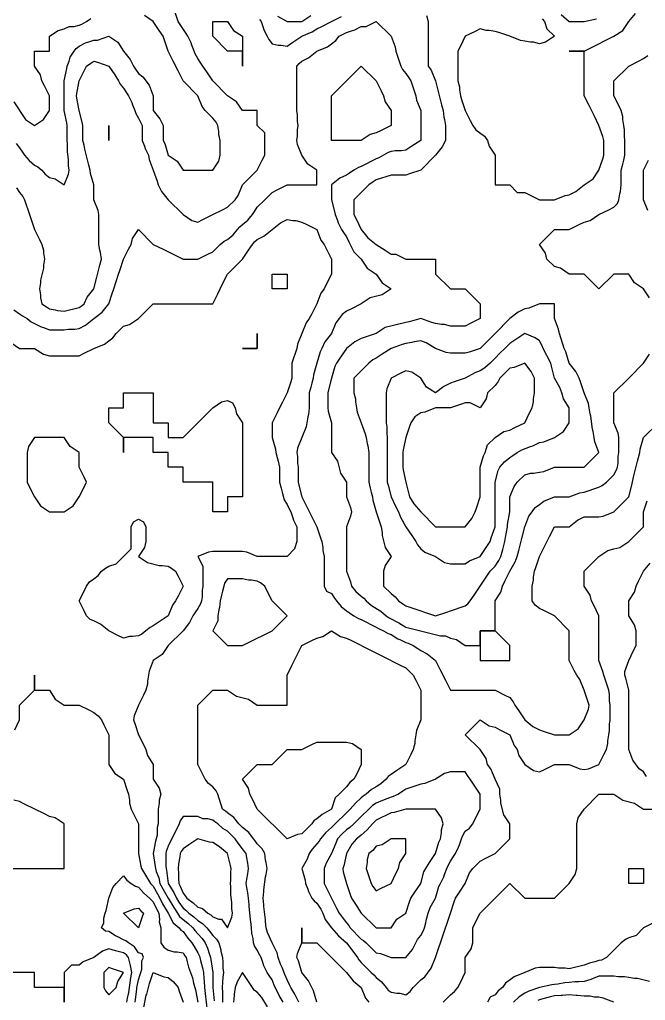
# Model space of a CAD drawing. Header units: inches. Extents: x 794995 to 811195, y 2485918 to 2508058.
# Drawn here: x 802675 to 803939, y 2502782 to 2504762 of the extents above; entities that cross this region are included whole.
import ezdxf

# ---------------------------------------------------------------- set-up
doc = ezdxf.new("R2010")
doc.units = ezdxf.units.IN
doc.header["$MEASUREMENT"] = 0
doc.layers.add('contour', color=7, linetype='Continuous')

msp = doc.modelspace()

# ---------------------------------------------------------------- linework, layer by layer
at = {"layer": 'contour'}
for points in [[(802669.2, 2504422.4), (802675.2, 2504413.4), (802681.8, 2504405), (802685.2, 2504398.4), (802695.2, 2504368.4), (802697.7, 2504360.9), (802705.2, 2504338.4), (802715.2, 2504318.4), (802720.2, 2504308.4), (802723.2, 2504296.4), (802723.2, 2504290.4), (802725.2, 2504278.4), (802723.2, 2504266.4), (802723.2, 2504260.4), (802717.2, 2504236.4), (802717.2, 2504230.4), (802715.2, 2504218.4), (802717.2, 2504206.4), (802717.2, 2504200.4), (802720.2, 2504188.4), (802729.2, 2504182.4), (802735.2, 2504178.4), (802747.2, 2504176.4), (802751.8, 2504175), (802765.2, 2504173.4), (802795.2, 2504180.9), (802799.8, 2504183.7), (802805.2, 2504188.4), (802811.8, 2504201.7), (802825.2, 2504218.4), (802831.2, 2504242.4), (802835.2, 2504258.4), (802837.2, 2504266.4), (802840.2, 2504278.4), (802838.5, 2504291.7), (802837.2, 2504296.4), (802835.2, 2504308.4), (802835.2, 2504368.4), (802833.7, 2504376.9), (802825.2, 2504398.4), (802825.2, 2504428.4), (802818.5, 2504451.7), (802817.7, 2504458.4), (802815.2, 2504468.4), (802813.2, 2504476.4), (802807.2, 2504500.4), (802805.2, 2504508.4), (802802.7, 2504518.4), (802802.7, 2504548.4), (802801.8, 2504555), (802795.2, 2504578.4), (802790.5, 2504603.7), (802790.2, 2504608.4), (802790.5, 2504613), (802795.2, 2504638.4), (802805.2, 2504658.4), (802810.2, 2504668.4), (802819.2, 2504674.4), (802825.2, 2504678.4), (802832.7, 2504675.9), (802855.2, 2504668.4), (802867.2, 2504650.4), (802875.2, 2504638.4), (802878.5, 2504631.7), (802885.2, 2504623.4), (802891.2, 2504614.4), (802895.2, 2504608.4), (802901.8, 2504595), (802903.2, 2504590.4), (802907.7, 2504578.4), (802909.7, 2504572.9), (802915.2, 2504563.4), (802920.2, 2504553.4), (802922.7, 2504548.4), (802922.7, 2504518.4), (802927.2, 2504506.4), (802928.5, 2504501.7), (802935.2, 2504488.4), (802936.6, 2504479.8), (802945.2, 2504458.4), (802952.7, 2504435.9), (802955.2, 2504428.4), (802961.8, 2504415), (802975.2, 2504398.4), (803005.2, 2504368.4), (803023.2, 2504356.4), (803035.2, 2504353.4), (803045.2, 2504358.4), (803065.2, 2504368.4), (803085.2, 2504378.4), (803095.2, 2504383.4), (803110.2, 2504398.4), (803116.6, 2504406.9), (803125.2, 2504428.4), (803155.2, 2504458.4), (803165.2, 2504478.4), (803170.2, 2504488.4), (803170.2, 2504533.4), (803155.2, 2504548.4), (803155.2, 2504578.4), (803125.2, 2504578.4), (803113.2, 2504596.4), (803095.2, 2504608.4), (803065.2, 2504638.4), (803053.2, 2504656.4), (803045.2, 2504668.4), (803041.2, 2504674.4), (803035.2, 2504683.4), (803029.7, 2504692.9), (803027.7, 2504698.4), (803023.2, 2504710.4), (803021.8, 2504715), (803015.2, 2504728.4), (803011.2, 2504734.4), (802999.2, 2504752.4), (802995.2, 2504758.4), (802985.2, 2504788.4)], [(802663.2, 2504596.4), (802687.2, 2504560.4), (802705.2, 2504548.4), (802723.2, 2504560.4), (802735.2, 2504578.4), (802735.2, 2504608.4), (802725.2, 2504628.4), (802720.2, 2504638.4), (802717.2, 2504650.4), (802705.2, 2504668.4), (802705.2, 2504698.4), (802735.2, 2504698.4), (802735.2, 2504728.4), (802753.2, 2504740.4), (802765.2, 2504743.4), (802775.2, 2504748.4), (802785.2, 2504748.4), (802795.2, 2504750.9), (802800.6, 2504752.9), (802810.2, 2504758.4), (802819.2, 2504764.4)], [(802668.5, 2504511.7), (802675.2, 2504503.4), (802681.2, 2504494.4), (802685.2, 2504488.4), (802694.2, 2504477.5), (802705.2, 2504468.4), (802711.8, 2504465), (802720.2, 2504458.4), (802726.6, 2504449.8), (802735.2, 2504443.4), (802747.2, 2504440.4), (802765.2, 2504428.4), (802773.7, 2504449.8), (802775.2, 2504458.4), (802773.7, 2504466.9), (802773.7, 2504479.8), (802771.8, 2504495), (802771.8, 2504511.7), (802771.2, 2504518.4), (802771.2, 2504548.4), (802770.2, 2504553.4), (802765.2, 2504578.4), (802765.2, 2504638.4), (802770.2, 2504663.4), (802771.2, 2504668.4), (802775.2, 2504678.4), (802777.2, 2504686.4), (802785.2, 2504698.4), (802789.7, 2504703.8), (802795.2, 2504708.4), (802808.5, 2504715), (802813.2, 2504716.4), (802825.2, 2504720.9), (802832.7, 2504720.9), (802855.2, 2504728.4), (802873.2, 2504716.4), (802885.2, 2504698.4), (802898.5, 2504681.7), (802905.2, 2504668.4), (802909.2, 2504662.4), (802915.2, 2504653.4), (802923.7, 2504646.9), (802936.6, 2504629.8), (802945.2, 2504608.4), (802945.2, 2504578.4), (802958.5, 2504561.7), (802965.2, 2504548.4), (802965.2, 2504518.4), (802968.5, 2504511.7), (802975.2, 2504488.4), (802993.2, 2504476.4), (803005.2, 2504458.4), (803065.2, 2504458.4), (803077.2, 2504476.4), (803080.2, 2504488.4), (803080.2, 2504518.4), (803077.2, 2504530.4), (803077.2, 2504536.4), (803075.2, 2504548.4), (803071.8, 2504555), (803065.2, 2504563.4), (803050.2, 2504578.4), (803043.7, 2504586.9), (803035.2, 2504608.4), (803005.2, 2504638.4), (802995.2, 2504658.4), (802985.2, 2504678.4), (802975.2, 2504698.4), (802967.7, 2504720.9), (802965.2, 2504728.4), (802957.2, 2504740.4), (802945.2, 2504758.4), (802927.2, 2504770.4)], [(803159.4, 2504762.6), (803162.7, 2504758.4), (803167.2, 2504746.4), (803168.5, 2504741.7), (803175.2, 2504728.4), (803178.5, 2504721.7), (803185.2, 2504713.4), (803197.2, 2504710.4), (803203.2, 2504710.4), (803215.2, 2504708.4), (803227.2, 2504716.4), (803245.2, 2504728.4), (803265.9, 2504737.6), (803275.2, 2504743.4), (803285.2, 2504748.4), (803305.2, 2504758.4), (803325.2, 2504768.4)], [(803196.1, 2504769.3), (803215.2, 2504758.4), (803245.2, 2504758.4), (803263.2, 2504770.4)], [(803497.2, 2504770.4), (803500.2, 2504758.4), (803500.2, 2504668.4), (803506.6, 2504659.8), (803515.2, 2504638.4), (803521.2, 2504614.4), (803525.2, 2504598.4), (803527.2, 2504590.4), (803530.2, 2504578.4), (803531.8, 2504565), (803533.2, 2504560.4), (803535.2, 2504548.4), (803535.2, 2504518.4), (803528.5, 2504505), (803515.2, 2504488.4), (803485.2, 2504458.4), (803462.7, 2504450.9), (803455.2, 2504448.4), (803425.2, 2504448.4), (803395.2, 2504438.4), (803389.2, 2504434.4), (803380.2, 2504428.4), (803365.2, 2504413.4), (803350.2, 2504398.4), (803350.2, 2504368.4), (803355.2, 2504358.4), (803365.2, 2504338.4), (803378.5, 2504321.7), (803395.2, 2504308.4), (803413.2, 2504296.4), (803425.2, 2504288.4), (803435.2, 2504288.4), (803455.2, 2504278.4), (803515.2, 2504278.4), (803515.2, 2504248.4), (803545.2, 2504218.4), (803575.2, 2504218.4), (803605.2, 2504188.4), (803605.2, 2504158.4), (803585.2, 2504148.4), (803575.2, 2504143.4), (803545.2, 2504143.4), (803533.2, 2504146.4), (803527.2, 2504146.4), (803515.2, 2504148.4), (803507.7, 2504150.9), (803485.2, 2504158.4), (803461.8, 2504151.7), (803455.2, 2504150.9), (803413.2, 2504140.4), (803395.2, 2504128.4), (803372.7, 2504120.9), (803365.2, 2504118.4), (803351.8, 2504111.7), (803335.2, 2504098.4), (803323.2, 2504080.4), (803315.2, 2504068.4), (803311.8, 2504061.7), (803305.2, 2504038.4), (803299.2, 2504014.4), (803297.7, 2504008.4), (803297.7, 2503978.4), (803298.5, 2503971.7), (803305.2, 2503948.4), (803305.2, 2503888.4), (803317.2, 2503870.4), (803323.2, 2503846.4), (803335.2, 2503828.4), (803335.2, 2503798.4), (803343.7, 2503776.9), (803345.2, 2503768.4), (803343.7, 2503759.8), (803335.2, 2503738.4), (803335.2, 2503648.4), (803343.7, 2503626.9), (803345.2, 2503618.4), (803354.2, 2503607.5), (803365.2, 2503598.4), (803370.6, 2503593.8), (803375.2, 2503588.4), (803385.9, 2503579.1), (803404.4, 2503567.6), (803415.2, 2503558.4), (803421.2, 2503554.4), (803425.2, 2503552.4), (803437.2, 2503546.4), (803441.3, 2503544.5), (803455.2, 2503535.9), (803525.2, 2503518.4), (803535.2, 2503518.4), (803545.2, 2503513.4), (803557.2, 2503510.4), (803575.2, 2503498.4), (803605.2, 2503498.4), (803605.2, 2503528.4), (803635.2, 2503528.4), (803635.2, 2503588.4), (803647.2, 2503606.4), (803650.2, 2503618.4), (803655.2, 2503628.4), (803665.2, 2503648.4), (803676.1, 2503667.5), (803680.2, 2503678.4), (803683.2, 2503690.4), (803685.2, 2503698.4), (803689.2, 2503714.4), (803695.2, 2503738.4), (803703.7, 2503759.8), (803710.2, 2503768.4), (803716.6, 2503776.9), (803725.2, 2503783.4), (803733.7, 2503789.8), (803755.2, 2503798.4), (803785.2, 2503798.4), (803806.6, 2503806.9), (803815.2, 2503808.4), (803845.2, 2503818.4), (803851.8, 2503821.7), (803860.2, 2503828.4), (803875.2, 2503843.4), (803880.6, 2503852.9), (803882.7, 2503858.4), (803883.7, 2503866.9), (803883.7, 2503879.8), (803885.2, 2503888.4), (803885.2, 2503918.4), (803883.7, 2503926.9), (803875.2, 2503948.4), (803875.2, 2504008.4), (803905.2, 2504038.4), (803935.2, 2504068.4), (803947.2, 2504086.4)], [(803730.6, 2504763.8), (803735.2, 2504758.4), (803740.2, 2504743.4), (803755.2, 2504728.4), (803737.2, 2504716.4), (803725.2, 2504713.4), (803713.2, 2504716.4), (803707.2, 2504716.4), (803695.2, 2504718.4), (803686.6, 2504719.8), (803665.2, 2504728.4), (803642.7, 2504735.9), (803635.2, 2504738.4), (803623.2, 2504740.4), (803617.2, 2504740.4), (803605.2, 2504743.4), (803595.2, 2504738.4), (803575.2, 2504728.4), (803565.2, 2504708.4), (803560.2, 2504698.4), (803560.2, 2504638.4), (803563.2, 2504626.4), (803563.2, 2504620.4), (803565.2, 2504608.4), (803567.7, 2504600.9), (803575.2, 2504578.4), (803585.2, 2504558.4), (803590.2, 2504548.4), (803596.6, 2504539.8), (803613.7, 2504526.9), (803620.2, 2504518.4), (803623.2, 2504506.4), (803635.2, 2504488.4), (803635.2, 2504428.4), (803665.2, 2504428.4), (803680.2, 2504413.4), (803695.2, 2504413.4), (803705.2, 2504408.4), (803725.2, 2504398.4), (803755.2, 2504398.4), (803776.6, 2504406.9), (803785.2, 2504408.4), (803798.5, 2504415), (803815.2, 2504428.4), (803833.2, 2504440.4), (803845.2, 2504458.4), (803852.7, 2504480.9), (803855.2, 2504488.4), (803855.2, 2504518.4), (803852.7, 2504525.9), (803845.2, 2504548.4), (803835.2, 2504568.4), (803825.2, 2504588.4), (803815.2, 2504608.4), (803815.2, 2504698.4), (803785.2, 2504698.4), (803815.2, 2504698.4), (803835.2, 2504708.4), (803845.2, 2504713.4), (803855.2, 2504718.4), (803875.2, 2504728.4), (803893.2, 2504740.4), (803905.2, 2504758.4), (803919, 2504774.5)], [(803769, 2504772.2), (803785.2, 2504758.4), (803815.2, 2504758.4), (803840.2, 2504763.4)], [(802663.2, 2504176.4), (802675.2, 2504168.4), (802681.2, 2504164.4), (802690.2, 2504158.4), (802698.5, 2504151.7), (802705.2, 2504148.4), (802718.5, 2504141.7), (802723.2, 2504140.4), (802735.2, 2504135.9), (802765.2, 2504135.9), (802773.7, 2504136.9), (802786.6, 2504136.9), (802795.2, 2504138.4), (802808.5, 2504145), (802825.2, 2504158.4), (802841.8, 2504171.7), (802855.2, 2504188.4), (802862.7, 2504210.9), (802865.2, 2504218.4), (802875.2, 2504248.4), (802877.7, 2504255.9), (802885.2, 2504278.4), (802895.2, 2504298.4), (802900.2, 2504308.4), (802903.2, 2504320.4), (802915.2, 2504338.4), (802945.2, 2504308.4), (802965.2, 2504298.4), (802985.2, 2504288.4), (803005.2, 2504278.4), (803035.2, 2504278.4), (803055.2, 2504288.4), (803065.2, 2504293.4), (803080.2, 2504308.4), (803088.5, 2504315), (803095.2, 2504318.4), (803106.1, 2504327.5), (803115.2, 2504338.4), (803119.7, 2504343.8), (803125.2, 2504348.4), (803136.1, 2504357.5), (803145.2, 2504368.4), (803149.2, 2504374.4), (803155.2, 2504383.4), (803170.2, 2504398.4), (803185.2, 2504413.4), (803195.2, 2504418.4), (803215.2, 2504428.4), (803245.2, 2504428.4), (803275.2, 2504428.4), (803275.2, 2504458.4), (803257.2, 2504470.4), (803245.2, 2504488.4), (803236.6, 2504509.8), (803235.2, 2504518.4), (803236.6, 2504526.9), (803236.6, 2504539.8), (803237.7, 2504548.4), (803236.6, 2504556.9), (803236.6, 2504569.8), (803235.2, 2504578.4), (803235.2, 2504668.4), (803239.7, 2504673.8), (803245.2, 2504678.4), (803258.5, 2504685), (803275.2, 2504698.4), (803296.6, 2504706.9), (803305.2, 2504713.4), (803313.7, 2504719.8), (803320.2, 2504728.4), (803330.2, 2504733.4), (803335.2, 2504735.9), (803347.2, 2504740.4), (803351.8, 2504741.7), (803365.2, 2504748.4), (803375.2, 2504748.4), (803395.2, 2504758.4), (803425.2, 2504728.4), (803433.7, 2504706.9), (803435.2, 2504698.4), (803445.2, 2504668.4), (803448.5, 2504661.7), (803455.2, 2504653.4), (803461.2, 2504644.4), (803465.2, 2504638.4), (803475.2, 2504608.4), (803476.6, 2504599.8), (803485.2, 2504578.4), (803485.2, 2504518.4), (803467.2, 2504506.4), (803455.2, 2504498.4), (803446.6, 2504496.9), (803433.7, 2504496.9), (803425.2, 2504495.9), (803419.7, 2504493.8), (803410.2, 2504488.4), (803400.6, 2504482.9), (803395.2, 2504480.9), (803365.2, 2504465.9), (803359.7, 2504463.8), (803350.2, 2504458.4), (803341.2, 2504452.4), (803335.2, 2504448.4), (803321.8, 2504441.7), (803305.2, 2504428.4), (803305.2, 2504398.4), (803311.2, 2504374.4), (803312.7, 2504368.4), (803317.2, 2504356.4), (803318.5, 2504351.7), (803325.2, 2504338.4), (803329.2, 2504332.4), (803335.2, 2504323.4), (803340.2, 2504313.4), (803342.7, 2504308.4), (803350.2, 2504293.4), (803365.2, 2504278.4), (803377.2, 2504260.4), (803395.2, 2504248.4), (803407.2, 2504230.4), (803425.2, 2504218.4), (803407.2, 2504206.4), (803383.2, 2504200.4), (803365.2, 2504188.4), (803345.2, 2504178.4), (803335.2, 2504173.4), (803326.6, 2504166.9), (803320.2, 2504158.4), (803313.7, 2504149.8), (803305.2, 2504128.4), (803291.8, 2504111.7), (803285.2, 2504098.4), (803281.8, 2504091.7), (803275.2, 2504068.4), (803268.5, 2504045), (803267.7, 2504038.4), (803265.2, 2504028.4), (803263.2, 2504020.4), (803260.2, 2504008.4), (803260.2, 2503978.4), (803258.5, 2503965), (803257.2, 2503960.4), (803255.2, 2503948.4), (803253.7, 2503939.8), (803245.2, 2503918.4), (803236.6, 2503896.9), (803235.2, 2503888.4), (803236.6, 2503879.8), (803236.6, 2503866.9), (803237.7, 2503858.4), (803237.7, 2503828.4), (803239.2, 2503822.4), (803245.2, 2503798.4), (803255.2, 2503778.4), (803265.2, 2503758.4), (803275.2, 2503738.4), (803282.7, 2503715.9), (803285.2, 2503708.4), (803287.2, 2503696.4), (803287.2, 2503690.4), (803290.2, 2503678.4), (803290.2, 2503618.4), (803295.2, 2503608.4), (803305.2, 2503603.4), (803311.2, 2503594.4), (803315.2, 2503588.4), (803324.2, 2503577.5), (803335.2, 2503568.4), (803341.2, 2503564.4), (803350.2, 2503558.4), (803359.7, 2503552.9), (803365.2, 2503550.9), (803395.2, 2503535.9), (803399.8, 2503533), (803410.2, 2503528.4), (803419.7, 2503522.9), (803425.2, 2503520.9), (803439, 2503512.2), (803443.2, 2503510.4), (803455.2, 2503504.4), (803459.8, 2503503), (803470.2, 2503498.4), (803479.2, 2503492.4), (803485.2, 2503488.4), (803498.5, 2503481.7), (803515.2, 2503468.4), (803525.2, 2503448.4), (803535.2, 2503428.4), (803545.2, 2503408.4), (803635.2, 2503408.4), (803655.2, 2503398.4), (803665.2, 2503393.4), (803671.8, 2503385), (803675.2, 2503378.4), (803683.2, 2503366.4), (803695.2, 2503348.4), (803711.8, 2503335), (803725.2, 2503328.4), (803732.7, 2503325.9), (803755.2, 2503318.4), (803785.2, 2503318.4), (803803.2, 2503330.4), (803815.2, 2503348.4), (803823.7, 2503369.8), (803825.2, 2503378.4), (803822.7, 2503385.9), (803815.2, 2503408.4), (803806.6, 2503429.8), (803800.2, 2503438.4), (803795.2, 2503448.4), (803785.2, 2503468.4), (803785.2, 2503528.4), (803755.2, 2503558.4), (803735.2, 2503568.4), (803725.2, 2503573.4), (803716.6, 2503579.8), (803710.2, 2503588.4), (803710.2, 2503618.4), (803713.2, 2503630.4), (803713.2, 2503636.4), (803715.2, 2503648.4), (803717.7, 2503655.9), (803725.2, 2503678.4), (803735.2, 2503698.4), (803745.2, 2503718.4), (803755.2, 2503738.4), (803785.2, 2503738.4), (803801.8, 2503751.7), (803815.2, 2503758.4), (803845.2, 2503758.4), (803853.7, 2503759.8), (803875.2, 2503768.4), (803905.2, 2503798.4), (803911.2, 2503822.4), (803915.2, 2503838.4), (803917.2, 2503846.4), (803923.2, 2503870.4), (803925.2, 2503878.4), (803927.7, 2503888.4), (803928.5, 2503895), (803935.2, 2503918.4), (803965.2, 2503948.4)], [(803947.2, 2504200.4), (803935.2, 2504218.4), (803917.2, 2504230.4), (803905.2, 2504248.4), (803875.2, 2504248.4), (803845.2, 2504218.4), (803815.2, 2504248.4), (803785.2, 2504248.4), (803767.2, 2504260.4), (803755.2, 2504263.4), (803740.2, 2504278.4), (803737.2, 2504290.4), (803725.2, 2504308.4), (803755.2, 2504338.4), (803785.2, 2504338.4), (803805.2, 2504348.4), (803815.2, 2504353.4), (803827.2, 2504356.4), (803845.2, 2504368.4), (803865.2, 2504378.4), (803875.2, 2504383.4), (803882.7, 2504390.9), (803885.2, 2504398.4), (803887.2, 2504410.4), (803888.5, 2504415), (803890.2, 2504428.4), (803890.2, 2504458.4), (803893.2, 2504470.4), (803895.2, 2504478.4), (803897.7, 2504488.4), (803897.7, 2504518.4), (803896.6, 2504526.9), (803896.6, 2504539.8), (803895.2, 2504548.4), (803893.2, 2504560.4), (803893.2, 2504566.4), (803890.2, 2504578.4), (803885.2, 2504588.4), (803875.2, 2504608.4), (803875.2, 2504638.4), (803905.2, 2504668.4), (803925.2, 2504678.4), (803935.2, 2504683.4), (803943.7, 2504689.8)], [(803943.7, 2504376.9), (803935.2, 2504398.4), (803935.2, 2504458.4), (803945.2, 2504478.4)], [(802657.2, 2504110.4), (802675.2, 2504098.4), (802705.2, 2504098.4), (802723.2, 2504086.4), (802735.2, 2504083.4), (802795.2, 2504083.4), (802805.2, 2504088.4), (802825.2, 2504098.4), (802846.6, 2504106.9), (802855.2, 2504113.4), (802863.7, 2504119.8), (802870.2, 2504128.4), (802885.2, 2504143.4), (802897.2, 2504146.4), (802915.2, 2504158.4), (802945.2, 2504188.4), (803065.2, 2504188.4), (803075.2, 2504208.4), (803085.2, 2504228.4), (803095.2, 2504248.4), (803125.2, 2504278.4), (803137.2, 2504296.4), (803145.2, 2504308.4), (803149.7, 2504313.8), (803155.2, 2504318.4), (803168.5, 2504325), (803185.2, 2504338.4), (803201.8, 2504351.7), (803215.2, 2504358.4), (803227.2, 2504356.4), (803233.2, 2504356.4), (803245.2, 2504353.4), (803255.2, 2504348.4), (803275.2, 2504338.4), (803283.7, 2504316.9), (803290.2, 2504308.4), (803295.2, 2504298.4), (803305.2, 2504278.4), (803305.2, 2504248.4), (803295.2, 2504228.4), (803290.2, 2504218.4), (803283.7, 2504209.8), (803275.2, 2504188.4), (803265.2, 2504168.4), (803260.2, 2504158.4), (803253.7, 2504149.8), (803245.2, 2504128.4), (803236.6, 2504106.9), (803235.2, 2504098.4), (803225.2, 2504068.4), (803225.2, 2504038.4), (803222.7, 2504030.9), (803215.2, 2504008.4), (803205.2, 2503988.4), (803200.2, 2503978.4), (803195.2, 2503968.4), (803185.2, 2503948.4), (803185.2, 2503918.4), (803191.8, 2503895), (803192.7, 2503888.4), (803195.2, 2503878.4), (803197.2, 2503870.4), (803200.2, 2503858.4), (803200.2, 2503828.4), (803203.2, 2503816.4), (803205.2, 2503808.4), (803209.2, 2503792.4), (803215.2, 2503783.4), (803220.2, 2503773.4), (803222.7, 2503768.4), (803227.2, 2503756.4), (803228.5, 2503751.7), (803235.2, 2503738.4), (803235.2, 2503708.4), (803230.2, 2503693.4), (803215.2, 2503678.4), (803155.2, 2503678.4), (803133.7, 2503686.9), (803125.2, 2503688.4), (803065.2, 2503688.4), (803056.6, 2503686.9), (803035.2, 2503678.4), (803045.2, 2503658.4), (803045.2, 2503618.4), (803043.7, 2503609.8), (803043.7, 2503596.9), (803042.7, 2503588.4), (803040.6, 2503582.9), (803035.2, 2503573.4), (803029.2, 2503564.4), (803025.2, 2503558.4), (803018.5, 2503545), (803005.2, 2503528.4), (802975.2, 2503498.4), (802963.2, 2503480.4), (802945.2, 2503468.4), (802936.6, 2503446.9), (802935.2, 2503438.4), (802933.2, 2503426.4), (802933.2, 2503420.4), (802930.2, 2503408.4), (802925.2, 2503398.4), (802915.2, 2503378.4), (802906.6, 2503356.9), (802905.2, 2503348.4), (802907.7, 2503340.9), (802915.2, 2503318.4), (802925.2, 2503298.4), (802930.2, 2503288.4), (802933.2, 2503276.4), (802945.2, 2503258.4), (802945.2, 2503228.4), (802957.2, 2503210.4), (802960.2, 2503198.4), (802957.2, 2503186.4), (802957.2, 2503180.4), (802955.2, 2503168.4), (802955.2, 2503138.4), (802952.7, 2503130.9), (802952.7, 2503115.9), (802951.2, 2503108.4), (802949.8, 2503103.7), (802945.2, 2503078.4), (802949.2, 2503052.4), (802949.4, 2503048.4), (802951.2, 2503042.4), (802956.1, 2503029.3), (802958.5, 2503018.4), (802964.4, 2503007.6), (802975.2, 2502988.4), (802986.3, 2502969.5), (802993.9, 2502958.4), (802998.2, 2502951.4), (803005.2, 2502945.5), (803014.8, 2502938), (803025.2, 2502928.4), (803029.4, 2502922.6), (803035.2, 2502916.4), (803043.7, 2502906.9), (803050.2, 2502898.4), (803054.6, 2502887.8), (803058.5, 2502875), (803060.9, 2502868.4), (803061.6, 2502864.8), (803065.2, 2502838.4), (803065.2, 2502808.4), (803068.3, 2502781.5)], [(803239.2, 2502778.4), (803233.2, 2502790.4), (803231.3, 2502794.5), (803222.7, 2502808.4), (803220.2, 2502813.4), (803215.2, 2502823.4), (803210.9, 2502834.1), (803205.2, 2502848.4), (803202.3, 2502855.5), (803197.2, 2502868.4), (803195.2, 2502878.4), (803185.2, 2502898.4), (803175.9, 2502919.1), (803173.2, 2502928.4), (803171.8, 2502941.7), (803171.8, 2502945), (803168.5, 2502971.7), (803168.5, 2502975), (803167.2, 2502988.4), (803168.5, 2503001.7), (803168.5, 2503005), (803171.8, 2503031.7), (803173.2, 2503036.4), (803175.2, 2503048.4), (803173.2, 2503060.4), (803171.8, 2503065), (803170.2, 2503078.4), (803165.2, 2503088.4), (803155.2, 2503098.4), (803150.9, 2503104.1), (803147.7, 2503108.4), (803138, 2503121.2), (803125.2, 2503130.9), (803117.7, 2503138.4), (803108, 2503151.2), (803095.2, 2503160.9), (803090.9, 2503164.1), (803085.2, 2503168.4), (803075.2, 2503198.4), (803071.8, 2503205), (803065.2, 2503213.4), (803056.6, 2503219.8), (803050.2, 2503228.4), (803045.2, 2503238.4), (803035.2, 2503258.4), (803035.2, 2503378.4), (803065.2, 2503408.4), (803095.2, 2503408.4), (803113.2, 2503396.4), (803137.2, 2503390.4), (803155.2, 2503378.4), (803185.2, 2503378.4), (803215.2, 2503378.4), (803215.2, 2503438.4), (803225.2, 2503458.4), (803235.2, 2503478.4), (803245.2, 2503498.4), (803265.2, 2503508.4), (803275.2, 2503513.4), (803287.2, 2503516.4), (803305.2, 2503528.4), (803323.2, 2503516.4), (803335.2, 2503513.4), (803345.2, 2503508.4), (803385.2, 2503488.4), (803405.2, 2503478.4), (803445.2, 2503458.4), (803455.2, 2503453.4), (803470.2, 2503438.4), (803475.2, 2503428.4), (803485.2, 2503408.4), (803485.2, 2503348.4), (803476.6, 2503326.9), (803475.2, 2503318.4), (803473.2, 2503306.4), (803473.2, 2503300.4), (803470.2, 2503288.4), (803465.2, 2503278.4), (803455.2, 2503258.4), (803437.2, 2503246.4), (803425.2, 2503238.4), (803419.7, 2503233.8), (803415.2, 2503228.4), (803404.4, 2503219.1), (803395.2, 2503213.4), (803385.9, 2503207.6), (803375.2, 2503198.4), (803369.2, 2503194.4), (803365.2, 2503190.9), (803353.2, 2503180.4), (803342.7, 2503168.4), (803335.2, 2503160.9), (803312.7, 2503138.4), (803308.7, 2503134.8), (803305.2, 2503130.9), (803293.2, 2503120.4), (803282.7, 2503108.4), (803279.8, 2503103.7), (803275.2, 2503098.4), (803265.9, 2503087.6), (803260.2, 2503078.4), (803256.1, 2503067.5), (803245.2, 2503048.4), (803251.8, 2503025), (803252.7, 2503018.4), (803257.2, 2503006.4), (803258.5, 2503001.7), (803265.2, 2502988.4), (803269.7, 2502982.9), (803275.2, 2502978.4), (803283.2, 2502966.4), (803287.2, 2502958.4), (803292.3, 2502945.5), (803305.2, 2502928.4), (803319, 2502912.2), (803335.2, 2502898.4), (803348, 2502881.2), (803357.7, 2502868.4), (803360.5, 2502863.7), (803365.2, 2502858.4), (803375.2, 2502848.4), (803385.2, 2502838.4), (803390.2, 2502833.4), (803395.2, 2502828.4), (803406.1, 2502819.3), (803415.2, 2502808.4), (803419.7, 2502802.9), (803425.2, 2502798.4), (803437.2, 2502796.4), (803443.2, 2502796.4), (803455.2, 2502793.4), (803463.7, 2502799.8), (803470.2, 2502808.4), (803485.2, 2502823.4), (803493.7, 2502829.8), (803506.6, 2502846.9), (803515.2, 2502868.4), (803522.7, 2502890.9), (803525.2, 2502898.4), (803535.2, 2502928.4), (803537.7, 2502935.9), (803545.2, 2502958.4), (803552.7, 2502980.9), (803555.2, 2502988.4), (803563.2, 2503000.4), (803575.2, 2503018.4), (803583.7, 2503039.8), (803590.2, 2503048.4), (803605.2, 2503063.4), (803615.2, 2503068.4), (803635.2, 2503078.4), (803665.2, 2503108.4), (803665.2, 2503138.4), (803653.2, 2503156.4), (803647.2, 2503180.4), (803647.2, 2503186.4), (803645.2, 2503198.4), (803645.2, 2503208.4), (803635.2, 2503228.4), (803626.6, 2503249.8), (803620.2, 2503258.4), (803617.2, 2503270.4), (803605.2, 2503288.4), (803575.2, 2503318.4), (803605.2, 2503348.4), (803623.2, 2503336.4), (803635.2, 2503333.4), (803645.2, 2503328.4), (803665.2, 2503318.4), (803673.7, 2503296.9), (803680.2, 2503288.4), (803683.2, 2503276.4), (803695.2, 2503258.4), (803713.2, 2503246.4), (803725.2, 2503243.4), (803735.2, 2503248.4), (803755.2, 2503258.4), (803785.2, 2503258.4), (803806.6, 2503249.8), (803815.2, 2503248.4), (803823.7, 2503249.8), (803845.2, 2503258.4), (803855.2, 2503278.4), (803860.2, 2503288.4), (803863.2, 2503300.4), (803863.2, 2503306.4), (803865.2, 2503318.4), (803866.6, 2503326.9), (803866.6, 2503339.8), (803867.7, 2503348.4), (803867.7, 2503378.4), (803866.6, 2503386.9), (803866.6, 2503399.8), (803865.2, 2503408.4), (803855.2, 2503438.4), (803852.7, 2503445.9), (803845.2, 2503468.4), (803845.2, 2503558.4), (803835.2, 2503578.4), (803830.2, 2503588.4), (803827.2, 2503600.4), (803815.2, 2503618.4), (803815.2, 2503648.4), (803845.2, 2503678.4), (803863.2, 2503690.4), (803875.2, 2503693.4), (803887.2, 2503696.4), (803905.2, 2503708.4), (803935.2, 2503738.4), (803935.2, 2503768.4), (803942.7, 2503790.9)], [(803941.2, 2503234.4), (803935.2, 2503243.4), (803926.6, 2503249.8), (803913.7, 2503266.9), (803905.2, 2503288.4), (803905.2, 2503408.4), (803899.2, 2503432.4), (803897.7, 2503438.4), (803897.7, 2503445.9), (803905.2, 2503468.4), (803915.2, 2503488.4), (803920.2, 2503498.4), (803920.2, 2503528.4), (803917.2, 2503540.4), (803905.2, 2503558.4), (803905.2, 2503588.4), (803917.2, 2503606.4), (803920.2, 2503618.4), (803925.2, 2503628.4), (803935.2, 2503648.4), (803948.5, 2503665)], [(802665.2, 2503328.4), (802675.2, 2503348.4), (802675.2, 2503378.4), (802705.2, 2503408.4), (802705.2, 2503438.4), (802705.2, 2503408.4), (802735.2, 2503408.4), (802747.2, 2503390.4), (802765.2, 2503378.4), (802795.2, 2503378.4), (802815.2, 2503368.4), (802825.2, 2503363.4), (802833.7, 2503356.9), (802840.2, 2503348.4), (802845.2, 2503338.4), (802855.2, 2503318.4), (802855.2, 2503258.4), (802867.2, 2503240.4), (802885.2, 2503228.4), (802892.7, 2503205.9), (802895.2, 2503198.4), (802897.2, 2503186.4), (802897.2, 2503180.4), (802900.2, 2503168.4), (802905.2, 2503158.4), (802915.2, 2503138.4), (802915.2, 2503078.4), (802920.2, 2503053.4), (802921.2, 2503048.4), (802939.2, 2503018.4), (802942, 2503015.2), (802945.2, 2503012.4), (802953.7, 2502996.9), (802958.5, 2502988.4), (802964, 2502977.3), (802975.2, 2502958.4), (802985.2, 2502938.4), (802997.7, 2502928.4), (803000.5, 2502923.7), (803005.2, 2502920.9), (803014.6, 2502907.8), (803023.2, 2502898.4), (803027.7, 2502890.9), (803035.2, 2502878.4), (803038.3, 2502871.5), (803039.4, 2502868.4), (803040.6, 2502862.9), (803044.6, 2502847.8), (803046.4, 2502838.4), (803047.2, 2502826.4), (803047.8, 2502821), (803048.5, 2502808.4), (803053.2, 2502766.4)], [(803530.2, 2502778.4), (803545.2, 2502793.4), (803553.7, 2502799.8), (803560.2, 2502808.4), (803565.2, 2502818.4), (803575.2, 2502838.4), (803575.2, 2502868.4), (803587.2, 2502886.4), (803590.2, 2502898.4), (803590.2, 2502928.4), (803595.2, 2502938.4), (803605.2, 2502958.4), (803635.2, 2502988.4), (803665.2, 2503018.4), (803695.2, 2502988.4), (803755.2, 2502988.4), (803785.2, 2503018.4), (803797.2, 2503036.4), (803800.2, 2503048.4), (803800.2, 2503138.4), (803803.2, 2503150.4), (803815.2, 2503168.4), (803845.2, 2503198.4), (803875.2, 2503198.4), (803893.2, 2503186.4), (803917.2, 2503180.4), (803935.2, 2503168.4), (803965.2, 2503168.4)], [(802585.2, 2503048.4), (802735.2, 2503048.4), (802765.2, 2503048.4), (802765.2, 2503138.4), (802747.2, 2503150.4), (802735.2, 2503153.4), (802725.2, 2503158.4), (802685.2, 2503178.4), (802675.2, 2503183.4), (802663.2, 2503186.4)], [(803207.7, 2502778.4), (803199, 2502792.2), (803197.2, 2502796.4), (803191.2, 2502808.4), (803189.4, 2502812.6), (803185.2, 2502823.4), (803179.2, 2502832.4), (803175.2, 2502838.4), (803168.5, 2502851.7), (803167.2, 2502856.4), (803162.7, 2502868.4), (803160.2, 2502873.4), (803155.2, 2502883.4), (803149.2, 2502892.4), (803147.7, 2502898.4), (803146.6, 2502906.9), (803144.2, 2502917.5), (803143.2, 2502928.4), (803141.8, 2502941.7), (803141.3, 2502944.5), (803139, 2502972.2), (803138.5, 2502975), (803137.2, 2502988.4), (803136.1, 2502999.3), (803133.7, 2503009.8), (803132.7, 2503018.4), (803133.7, 2503026.9), (803136.1, 2503037.5), (803137.2, 2503048.4), (803136.1, 2503059.3), (803133.7, 2503069.8), (803132.7, 2503078.4), (803129.4, 2503082.6), (803125.2, 2503088.4), (803116.6, 2503099.8), (803110.2, 2503108.4), (803095.2, 2503123.4), (803085.9, 2503129.1), (803075.2, 2503138.4), (803069.4, 2503142.6), (803065.2, 2503145.9), (803055.2, 2503148.4), (803045.2, 2503148.4), (803035.2, 2503153.4), (803005.2, 2503153.4), (802999.2, 2503144.4), (802997.7, 2503138.4), (802982.7, 2503108.4), (802979.8, 2503103.7), (802975.2, 2503093.4), (802971.2, 2503082.4), (802970.2, 2503078.4), (802970.5, 2503073.7), (802970.5, 2503053), (802970.9, 2503048.4), (802971.8, 2503045), (802975.2, 2503018.4), (802986.7, 2502999.9), (802991.8, 2502988.4), (802996.9, 2502980.1), (803005.2, 2502968.4), (803010.9, 2502964.1), (803017.2, 2502958.4), (803027.3, 2502950.5), (803035.2, 2502943.4), (803044.2, 2502937.4), (803053.2, 2502928.4), (803058.8, 2502922), (803065.2, 2502913.4), (803072.7, 2502905.9), (803077.2, 2502898.4), (803081.3, 2502884.5), (803081.8, 2502881.7), (803085.2, 2502868.4), (803085.9, 2502859.1), (803085.9, 2502847.6), (803086.6, 2502838.4), (803085.9, 2502829.1), (803084.6, 2502818.9), (803083.9, 2502808.4), (803084.6, 2502797.8), (803084.6, 2502788.9), (803085.2, 2502778.4)], [(802908.5, 2502778.4), (802909.4, 2502784.1), (802911.6, 2502804.8), (802912.2, 2502808.4), (802912.5, 2502811), (802915.2, 2502823.4), (802918.9, 2502834.6), (802920.2, 2502838.4), (802921.8, 2502845), (802921.8, 2502861.7), (802925.2, 2502868.4), (802922.7, 2502875.9), (802915.2, 2502878.4), (802907.2, 2502890.4), (802895.2, 2502898.4), (802889.4, 2502902.6), (802885.2, 2502904.4), (802873.2, 2502910.4), (802869, 2502912.2), (802855.2, 2502920.9), (802848.5, 2502921.7), (802840.2, 2502928.4), (802845.2, 2502938.4), (802845.2, 2502948.4), (802847.7, 2502958.4), (802849.7, 2502963.8), (802855.2, 2502988.4), (802863.7, 2503009.8), (802870.2, 2503018.4), (802885.2, 2503033.4), (802891.8, 2503025), (802900.2, 2503018.4), (802909.2, 2503012.4), (802915.2, 2503010.9), (802925.7, 2502998.9), (802937.7, 2502988.4), (802941.2, 2502984.4), (802945.2, 2502980.9), (802952.4, 2502965.6), (802956.4, 2502958.4), (802958, 2502945.5), (802957.2, 2502940.4), (802960.2, 2502928.4), (802960.2, 2502898.4), (802966.6, 2502889.8), (802975.2, 2502883.4), (802987.2, 2502880.4), (802993.2, 2502880.4), (803005.2, 2502878.4), (803008.9, 2502872.1), (803011.2, 2502868.4), (803013.7, 2502859.8), (803016.1, 2502849.3), (803024.2, 2502827.5), (803026.6, 2502816.9), (803029.2, 2502808.4), (803030.2, 2502803.4), (803035.2, 2502778.4)], [(803955.2, 2502938.4), (803935.2, 2502928.4), (803920.2, 2502913.4), (803905.2, 2502908.4), (803898.5, 2502905), (803890.2, 2502898.4), (803875.2, 2502883.4), (803860.2, 2502868.4), (803850.2, 2502863.4), (803845.2, 2502862.4), (803836.6, 2502859.8), (803826.1, 2502857.5), (803815.2, 2502853.4), (803785.2, 2502845.9), (803776.6, 2502846.9), (803763.7, 2502846.9), (803755.2, 2502848.4), (803725.2, 2502848.4), (803716.6, 2502846.9), (803695.2, 2502838.4), (803673.7, 2502829.8), (803656.6, 2502816.9), (803650.2, 2502808.4), (803641.8, 2502801.7), (803635.2, 2502793.4), (803625.2, 2502788.4), (803620.2, 2502778.4)], [(803275.2, 2502778.4), (803268.5, 2502801.7), (803265.2, 2502808.4), (803258.5, 2502821.7), (803245.2, 2502838.4), (803238.5, 2502861.7), (803235.2, 2502868.4), (803236.6, 2502876.9), (803245.2, 2502898.4), (803245.2, 2502928.4), (803245.2, 2502898.4), (803275.2, 2502898.4), (803335.2, 2502838.4), (803348.5, 2502821.7), (803365.2, 2502808.4), (803373.7, 2502786.9), (803380.2, 2502778.4)], [(802891.8, 2502778.4), (802893.2, 2502786.4), (802895.6, 2502797.9), (802897.2, 2502808.4), (802899.3, 2502822.5), (802899.4, 2502824.1), (802901.8, 2502838.4), (802899.4, 2502852.6), (802898.5, 2502855), (802895.2, 2502868.4), (802890.9, 2502874.1), (802885.2, 2502878.4), (802871.8, 2502881.7), (802869, 2502882.2), (802855.2, 2502886.4), (802842.3, 2502881.2), (802825.2, 2502868.4), (802803.7, 2502859.8), (802795.2, 2502853.4), (802780.2, 2502853.4), (802765.2, 2502838.4), (802765.2, 2502778.4), (802765.2, 2502808.4), (802705.2, 2502808.4), (802705.2, 2502838.4), (802645.2, 2502838.4)], [(802925.7, 2502767.8), (802931, 2502792.5), (802931.8, 2502795), (802935.2, 2502808.4), (802937.7, 2502815.9), (802945.2, 2502838.4), (802966.6, 2502829.8), (802975.2, 2502828.4), (802986.1, 2502819.3), (802995.2, 2502808.4), (802997.7, 2502800.9), (803005.2, 2502778.4)], [(803175.9, 2502769.1), (803164.4, 2502787.6), (803155.2, 2502798.4), (803149.2, 2502802.4), (803145.2, 2502808.4), (803137.2, 2502820.4), (803125.2, 2502838.4), (803114.2, 2502819.3), (803110.2, 2502808.4), (803108.5, 2502795), (803108.5, 2502791.7), (803107.2, 2502778.4)], [(803947.2, 2502820.4), (803923.2, 2502826.4), (803917.2, 2502826.4), (803905.2, 2502828.4), (803896.6, 2502829.8), (803883.7, 2502829.8), (803875.2, 2502830.9), (803845.2, 2502830.9), (803833.2, 2502826.4), (803829, 2502824.5), (803815.2, 2502820.4), (803804.2, 2502819.3), (803796.1, 2502819.3), (803785.2, 2502818.4), (803775.9, 2502817.6), (803761.8, 2502815), (803755.2, 2502814.4), (803749.7, 2502813.8), (803725.2, 2502808.4), (803703.2, 2502800.4), (803695.2, 2502796.4), (803683.9, 2502789.6), (803672.7, 2502778.4)], [(803875.2, 2502778.4), (803853.7, 2502786.9), (803845.2, 2502788.4), (803835.2, 2502788.4), (803827.2, 2502790.4), (803815.2, 2502790.4), (803801.8, 2502791.7), (803799, 2502792.2), (803785.2, 2502793.4), (803771.3, 2502792.2), (803769, 2502792.2), (803755.2, 2502791.2), (803744.6, 2502788.9), (803731.8, 2502785), (803725.2, 2502783.4), (803721.6, 2502781.9)]]:
    msp.add_lwpolyline(points, dxfattribs=at)
for points in [[(803125.2, 2504668.4), (803125.2, 2504698.4), (803095.2, 2504698.4), (803065.2, 2504728.4), (803065.2, 2504758.4), (803095.2, 2504758.4), (803107.2, 2504740.4), (803125.2, 2504728.4)], [(803365.2, 2504518.4), (803305.2, 2504518.4), (803305.2, 2504608.4), (803335.2, 2504638.4), (803365.2, 2504668.4), (803395.2, 2504638.4), (803405.2, 2504618.4), (803410.2, 2504608.4), (803413.2, 2504596.4), (803425.2, 2504578.4), (803425.2, 2504548.4), (803405.2, 2504538.4), (803395.2, 2504533.4), (803383.2, 2504530.4)], [(802855.2, 2504518.4), (802855.2, 2504548.4)], [(803215.2, 2504218.4), (803185.2, 2504218.4), (803185.2, 2504248.4), (803215.2, 2504248.4)], [(803575.2, 2503578.4), (803580.6, 2503582.9), (803585.2, 2503588.4), (803593.2, 2503600.4), (803605.2, 2503618.4), (803617.2, 2503636.4), (803625.2, 2503648.4), (803630.2, 2503653.4), (803635.2, 2503658.4), (803643.2, 2503670.4), (803647.2, 2503678.4), (803651.3, 2503692.2), (803651.8, 2503695), (803655.2, 2503708.4), (803656.6, 2503716.9), (803660.2, 2503738.4), (803660.5, 2503743), (803665.2, 2503768.4), (803665.2, 2503798.4), (803673.7, 2503819.8), (803680.2, 2503828.4), (803695.2, 2503843.4), (803707.2, 2503846.4), (803713.2, 2503846.4), (803725.2, 2503848.4), (803733.7, 2503849.8), (803755.2, 2503858.4), (803815.2, 2503858.4), (803845.2, 2503888.4), (803836.6, 2503909.8), (803835.2, 2503918.4), (803833.2, 2503930.4), (803831.8, 2503935), (803828.5, 2503961.7), (803827.2, 2503966.4), (803825.2, 2503978.4), (803823.7, 2503986.9), (803815.2, 2504008.4), (803807.7, 2504030.9), (803805.2, 2504038.4), (803798.5, 2504051.7), (803785.2, 2504068.4), (803778.5, 2504091.7), (803775.2, 2504098.4), (803765.2, 2504128.4), (803763.7, 2504136.9), (803755.2, 2504158.4), (803755.2, 2504188.4), (803725.2, 2504188.4), (803703.7, 2504179.8), (803695.2, 2504178.4), (803681.8, 2504171.7), (803665.2, 2504158.4), (803635.2, 2504128.4), (803605.2, 2504098.4), (803582.7, 2504090.9), (803575.2, 2504088.4), (803545.2, 2504088.4), (803536.6, 2504089.8), (803515.2, 2504098.4), (803496.1, 2504109.3), (803485.2, 2504113.4), (803471.8, 2504111.7), (803467.2, 2504110.4), (803455.2, 2504108.4), (803447.7, 2504105.9), (803425.2, 2504098.4), (803407.2, 2504086.4), (803395.2, 2504078.4), (803388.5, 2504075), (803380.2, 2504068.4), (803365.2, 2504053.4), (803350.2, 2504038.4), (803350.2, 2504008.4), (803353.2, 2503996.4), (803353.2, 2503990.4), (803355.2, 2503978.4), (803356.6, 2503969.8), (803365.2, 2503948.4), (803372.7, 2503925.9), (803375.2, 2503918.4), (803377.2, 2503906.4), (803378.5, 2503901.7), (803380.2, 2503888.4), (803380.2, 2503828.4), (803383.2, 2503816.4), (803385.2, 2503808.4), (803387.7, 2503798.4), (803388.5, 2503791.7), (803395.2, 2503768.4), (803402.7, 2503745.9), (803405.2, 2503738.4), (803407.2, 2503726.4), (803407.2, 2503720.4), (803413.2, 2503696.4), (803425.2, 2503678.4), (803413.2, 2503660.4), (803410.2, 2503648.4), (803410.2, 2503618.4), (803425.2, 2503603.4), (803433.7, 2503596.9), (803440.2, 2503588.4), (803449.2, 2503582.4), (803455.2, 2503578.4), (803485.2, 2503568.4), (803492.7, 2503565.9), (803515.2, 2503558.4), (803537.7, 2503565.9), (803545.2, 2503568.4)], [(803155.2, 2504098.4), (803125.2, 2504098.4), (803155.2, 2504098.4), (803155.2, 2504128.4)], [(803575.2, 2503663.4), (803583.7, 2503669.8), (803605.2, 2503678.4), (803617.2, 2503696.4), (803625.2, 2503708.4), (803627.7, 2503715.9), (803635.2, 2503738.4), (803635.2, 2503828.4), (803641.8, 2503851.7), (803645.2, 2503858.4), (803654.2, 2503869.3), (803665.2, 2503878.4), (803671.2, 2503882.4), (803680.2, 2503888.4), (803689.7, 2503893.8), (803707.2, 2503900.4), (803711.8, 2503901.7), (803725.2, 2503908.4), (803733.7, 2503909.8), (803755.2, 2503918.4), (803773.2, 2503930.4), (803785.2, 2503948.4), (803785.2, 2503978.4), (803773.2, 2503996.4), (803770.2, 2504008.4), (803766.1, 2504019.3), (803755.2, 2504038.4), (803749.2, 2504062.4), (803747.7, 2504068.4), (803732.7, 2504098.4), (803730.6, 2504103.8), (803725.2, 2504113.4), (803716.6, 2504119.8), (803695.2, 2504128.4), (803677.2, 2504116.4), (803665.2, 2504108.4), (803660.2, 2504103.4), (803655.2, 2504098.4), (803645.2, 2504088.4), (803635.2, 2504078.4), (803630.2, 2504073.4), (803625.2, 2504068.4), (803614.4, 2504059.1), (803605.2, 2504053.4), (803594.2, 2504049.3), (803575.2, 2504038.4), (803552.7, 2504030.9), (803545.2, 2504028.4), (803531.8, 2504021.7), (803515.2, 2504008.4), (803497.2, 2504020.4), (803485.2, 2504038.4), (803467.2, 2504050.4), (803455.2, 2504053.4), (803445.2, 2504048.4), (803425.2, 2504038.4), (803416.6, 2504016.9), (803415.2, 2504008.4), (803415.2, 2503948.4), (803416.6, 2503939.8), (803416.6, 2503926.9), (803417.7, 2503918.4), (803417.7, 2503828.4), (803419.2, 2503822.4), (803425.2, 2503798.4), (803435.2, 2503778.4), (803440.2, 2503768.4), (803444.2, 2503757.5), (803455.2, 2503738.4), (803467.2, 2503720.4), (803475.2, 2503708.4), (803478.5, 2503701.7), (803485.2, 2503693.4), (803493.7, 2503686.9), (803515.2, 2503678.4), (803533.2, 2503666.4), (803545.2, 2503663.4)], [(803575.2, 2503738.4), (803588.5, 2503755), (803595.2, 2503768.4), (803597.7, 2503775.9), (803605.2, 2503798.4), (803605.2, 2503858.4), (803611.8, 2503881.7), (803615.2, 2503888.4), (803620.2, 2503903.4), (803635.2, 2503918.4), (803653.2, 2503930.4), (803665.2, 2503933.4), (803675.2, 2503938.4), (803695.2, 2503948.4), (803705.2, 2503968.4), (803710.2, 2503978.4), (803713.2, 2503990.4), (803713.2, 2503996.4), (803715.2, 2504008.4), (803715.2, 2504038.4), (803708.5, 2504051.7), (803695.2, 2504068.4), (803673.7, 2504059.8), (803665.2, 2504058.4), (803655.2, 2504048.4), (803645.2, 2504038.4), (803641.8, 2504031.7), (803635.2, 2504023.4), (803620.2, 2504008.4), (803617.2, 2503996.4), (803605.2, 2503978.4), (803585.2, 2503988.4), (803575.2, 2503988.4), (803567.7, 2503985.9), (803545.2, 2503978.4), (803515.2, 2503978.4), (803493.7, 2503969.8), (803485.2, 2503968.4), (803473.2, 2503960.4), (803465.2, 2503948.4), (803462.7, 2503940.9), (803455.2, 2503918.4), (803449.7, 2503893.8), (803449.2, 2503888.4), (803449.2, 2503858.4), (803449.7, 2503852.9), (803455.2, 2503828.4), (803461.2, 2503804.4), (803462.7, 2503798.4), (803471.3, 2503784.5), (803485.2, 2503768.4), (803515.2, 2503738.4)], [(803095.2, 2503768.4), (803065.2, 2503768.4), (803065.2, 2503828.4), (803005.2, 2503828.4), (803005.2, 2503858.4), (802975.2, 2503858.4), (802975.2, 2503888.4), (802945.2, 2503888.4), (802945.2, 2503918.4), (802885.2, 2503918.4), (802885.2, 2503888.4), (802885.2, 2503918.4), (802855.2, 2503948.4), (802855.2, 2503978.4), (802885.2, 2503978.4), (802885.2, 2504008.4), (802945.2, 2504008.4), (802945.2, 2503948.4), (802975.2, 2503948.4), (802975.2, 2503918.4), (803005.2, 2503918.4), (803035.2, 2503948.4), (803065.2, 2503978.4), (803083.2, 2503990.4), (803095.2, 2503993.4), (803105.2, 2503988.4), (803110.2, 2503978.4), (803113.2, 2503966.4), (803125.2, 2503948.4), (803125.2, 2503798.4), (803095.2, 2503798.4)], [(802765.2, 2503768.4), (802783.2, 2503780.4), (802795.2, 2503798.4), (802805.2, 2503818.4), (802810.2, 2503828.4), (802805.2, 2503838.4), (802795.2, 2503858.4), (802795.2, 2503888.4), (802777.2, 2503900.4), (802765.2, 2503918.4), (802705.2, 2503918.4), (802693.2, 2503900.4), (802690.2, 2503888.4), (802690.2, 2503828.4), (802695.2, 2503818.4), (802705.2, 2503798.4), (802717.2, 2503780.4), (802735.2, 2503768.4)], [(802915.2, 2503518.4), (802903.2, 2503516.4), (802897.2, 2503516.4), (802885.2, 2503513.4), (802875.2, 2503518.4), (802855.2, 2503528.4), (802838.5, 2503541.7), (802825.2, 2503548.4), (802817.7, 2503550.9), (802810.2, 2503558.4), (802805.2, 2503568.4), (802795.2, 2503588.4), (802805.2, 2503608.4), (802810.2, 2503618.4), (802816.6, 2503626.9), (802825.2, 2503633.4), (802833.7, 2503639.8), (802840.2, 2503648.4), (802848.5, 2503655), (802855.2, 2503658.4), (802870.2, 2503663.4), (802885.2, 2503678.4), (802900.2, 2503693.4), (802900.2, 2503738.4), (802905.2, 2503748.4), (802915.2, 2503753.4), (802925.2, 2503748.4), (802930.2, 2503738.4), (802930.2, 2503708.4), (802927.2, 2503696.4), (802915.2, 2503678.4), (802933.2, 2503666.4), (802957.2, 2503660.4), (802963.2, 2503660.4), (802975.2, 2503658.4), (802981.8, 2503655), (802990.2, 2503648.4), (802995.2, 2503638.4), (803005.2, 2503618.4), (802995.2, 2503598.4), (802990.2, 2503588.4), (802983.7, 2503579.8), (802975.2, 2503558.4), (802957.2, 2503546.4), (802945.2, 2503538.4), (802938.5, 2503535), (802930.2, 2503528.4), (802921.8, 2503521.7)], [(803155.2, 2503513.4), (803165.2, 2503518.4), (803185.2, 2503528.4), (803215.2, 2503558.4), (803185.2, 2503588.4), (803175.2, 2503608.4), (803170.2, 2503618.4), (803161.8, 2503625), (803155.2, 2503628.4), (803143.2, 2503630.4), (803137.2, 2503630.4), (803125.2, 2503633.4), (803095.2, 2503633.4), (803089.2, 2503624.4), (803087.7, 2503618.4), (803085.2, 2503608.4), (803083.2, 2503600.4), (803080.2, 2503588.4), (803078.5, 2503575), (803077.2, 2503570.4), (803075.2, 2503558.4), (803075.2, 2503548.4), (803065.2, 2503528.4), (803095.2, 2503498.4), (803125.2, 2503498.4), (803145.2, 2503508.4)], [(803635.2, 2503468.4), (803665.2, 2503468.4), (803665.2, 2503498.4), (803635.2, 2503528.4), (803605.2, 2503528.4), (803605.2, 2503498.4), (803605.2, 2503468.4)], [(803215.2, 2503108.4), (803155.2, 2503168.4), (803145.2, 2503188.4), (803140.2, 2503198.4), (803137.2, 2503210.4), (803125.2, 2503228.4), (803155.2, 2503258.4), (803185.2, 2503258.4), (803215.2, 2503288.4), (803245.2, 2503288.4), (803265.2, 2503298.4), (803275.2, 2503303.4), (803335.2, 2503303.4), (803347.2, 2503300.4), (803365.2, 2503288.4), (803365.2, 2503258.4), (803355.2, 2503238.4), (803350.2, 2503228.4), (803341.8, 2503221.7), (803335.2, 2503213.4), (803320.2, 2503198.4), (803312.7, 2503190.9), (803305.2, 2503168.4), (803286.1, 2503157.5), (803275.2, 2503148.4), (803269.2, 2503144.4), (803265.2, 2503138.4), (803255.2, 2503128.4), (803245.2, 2503118.4), (803236.6, 2503116.9)], [(803455.2, 2502868.4), (803468.5, 2502885), (803475.2, 2502898.4), (803478.5, 2502905), (803485.2, 2502913.4), (803490.6, 2502922.9), (803492.7, 2502928.4), (803495.2, 2502938.4), (803497.2, 2502946.4), (803500.2, 2502958.4), (803504.2, 2502969.3), (803515.2, 2502988.4), (803521.8, 2503011.7), (803525.2, 2503018.4), (803531.8, 2503031.7), (803533.2, 2503036.4), (803537.7, 2503048.4), (803540.2, 2503053.4), (803545.2, 2503063.4), (803551.2, 2503072.4), (803555.2, 2503078.4), (803561.8, 2503091.7), (803563.2, 2503096.4), (803567.7, 2503108.4), (803569.7, 2503113.8), (803575.2, 2503123.4), (803583.7, 2503129.8), (803590.2, 2503138.4), (803595.2, 2503148.4), (803605.2, 2503168.4), (803605.2, 2503198.4), (803593.2, 2503216.4), (803585.2, 2503228.4), (803581.2, 2503234.4), (803575.2, 2503243.4), (803545.2, 2503243.4), (803533.2, 2503240.4), (803515.2, 2503228.4), (803493.7, 2503219.8), (803485.2, 2503218.4), (803455.2, 2503208.4), (803449.2, 2503204.4), (803440.2, 2503198.4), (803429.8, 2503193.7), (803425.2, 2503192.4), (803408, 2503185.5), (803395.2, 2503180.4), (803388.1, 2503175.4), (803380.2, 2503168.4), (803365.2, 2503153.4), (803350.2, 2503138.4), (803342.2, 2503131.3), (803335.2, 2503126.4), (803325.7, 2503117.8), (803317.2, 2503108.4), (803313.7, 2503099.8), (803305.2, 2503078.4), (803294.2, 2503059.3), (803290.2, 2503048.4), (803290.2, 2503018.4), (803295.2, 2503008.4), (803315.2, 2502968.4), (803320.2, 2502958.4), (803326.6, 2502949.8), (803335.2, 2502938.4), (803339.8, 2502933), (803342.7, 2502928.4), (803365.2, 2502905.9), (803369.8, 2502903), (803375.2, 2502898.4), (803385.2, 2502888.4), (803395.2, 2502878.4), (803403.7, 2502876.9), (803425.2, 2502868.4)], [(803425.2, 2502928.4), (803437.2, 2502946.4), (803455.2, 2502958.4), (803462.7, 2502980.9), (803465.2, 2502988.4), (803473.2, 2503000.4), (803485.2, 2503018.4), (803491.8, 2503041.7), (803495.2, 2503048.4), (803503.2, 2503060.4), (803515.2, 2503078.4), (803521.8, 2503101.7), (803525.2, 2503108.4), (803527.2, 2503120.4), (803527.2, 2503126.4), (803530.2, 2503138.4), (803527.2, 2503150.4), (803515.2, 2503168.4), (803455.2, 2503168.4), (803431.8, 2503161.7), (803425.2, 2503160.9), (803395.2, 2503145.9), (803387.7, 2503138.4), (803377.2, 2503126.4), (803365.2, 2503115.9), (803361.2, 2503112.4), (803355.2, 2503108.4), (803346.1, 2503097.5), (803335.2, 2503078.4), (803329.7, 2503053.8), (803327.7, 2503048.4), (803328.5, 2503041.7), (803335.2, 2503018.4), (803342.7, 2502995.9), (803345.2, 2502988.4), (803353.2, 2502976.4), (803365.2, 2502958.4), (803395.2, 2502928.4)], [(803095.2, 2502928.4), (803103.7, 2502949.8), (803105.2, 2502958.4), (803103.7, 2502966.9), (803103.7, 2502979.8), (803101.8, 2502995), (803101.8, 2503011.7), (803101.2, 2503018.4), (803101.8, 2503025), (803101.8, 2503041.7), (803102.7, 2503048.4), (803101.2, 2503054.4), (803095.2, 2503078.4), (803079, 2503092.2), (803065.2, 2503100.9), (803058.5, 2503101.7), (803035.2, 2503108.4), (803017.2, 2503096.4), (803005.2, 2503088.4), (803001.2, 2503082.4), (802999.2, 2503078.4), (802998.5, 2503071.7), (802995.9, 2503057.6), (802995.2, 2503048.4), (802995.9, 2503039.1), (802995.9, 2503027.6), (802996.6, 2503018.4), (802999.7, 2503012.9), (803005.2, 2502998.4), (803009.8, 2502993), (803012.7, 2502988.4), (803025.7, 2502978.9), (803035.2, 2502970.4), (803044.4, 2502967.6), (803055.2, 2502958.4), (803061.4, 2502954.6), (803065.2, 2502950.9), (803077.2, 2502946.4), (803083.2, 2502946.4)], [(803395.2, 2503003.4), (803405.2, 2503008.4), (803425.2, 2503018.4), (803435.2, 2503038.4), (803440.2, 2503048.4), (803443.2, 2503060.4), (803455.2, 2503078.4), (803455.2, 2503108.4), (803425.2, 2503108.4), (803407.2, 2503096.4), (803395.2, 2503093.4), (803388.5, 2503085), (803380.2, 2503078.4), (803377.2, 2503066.4), (803377.2, 2503060.4), (803375.2, 2503048.4), (803385.2, 2503018.4), (803388.5, 2503011.7)], [(803935.2, 2503018.4), (803905.2, 2503018.4), (803905.2, 2503048.4), (803935.2, 2503048.4)], [(802915.2, 2502928.4), (802885.2, 2502958.4), (802906.6, 2502966.9), (802915.2, 2502968.4), (802919.8, 2502963), (802925.2, 2502958.4), (802922.7, 2502950.9)], [(802855.2, 2502793.4), (802870.2, 2502808.4), (802873.2, 2502820.4), (802885.2, 2502838.4), (802862.7, 2502845.9), (802855.2, 2502848.4), (802850.2, 2502843.4), (802845.2, 2502838.4), (802845.2, 2502808.4), (802848.5, 2502801.7)]]:
    msp.add_lwpolyline(points, close=True, dxfattribs=at)

doc.saveas('drawing.dxf')
